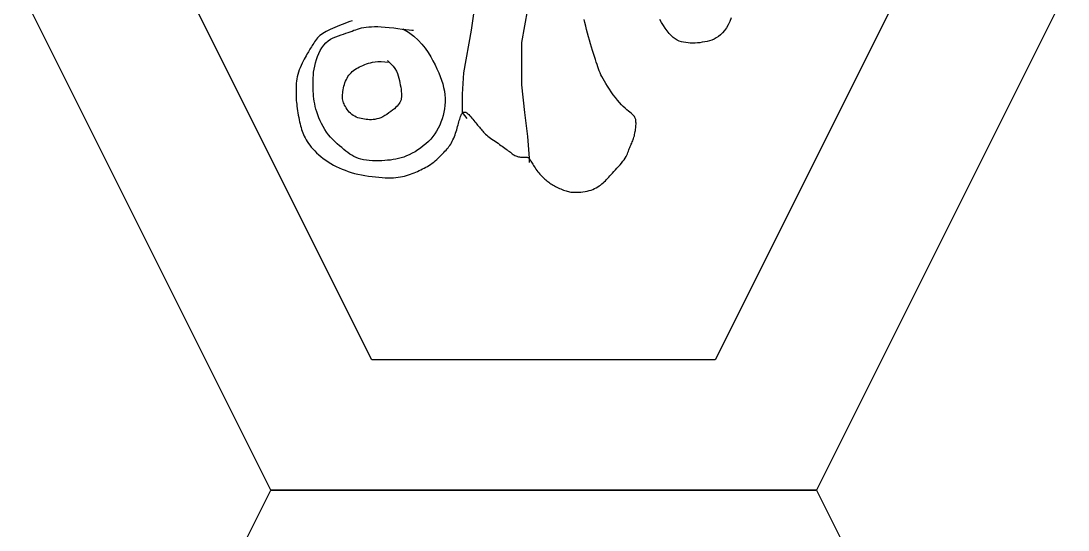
# Model space of a CAD drawing. Extents: x 377 to 3679, y 2766 to 6385.
# Drawn here: x 2041 to 2232.9, y 4823.7 to 4917 of the extents above; entities that cross this region are included whole.
import ezdxf

# ---------------------------------------------------------------- set-up
doc = ezdxf.new("R2010")
doc.units = 0
doc.header["$MEASUREMENT"] = 0
doc.layers.add('3', color=3, linetype='CONTINUOUS')
doc.layers.add('7', color=7, linetype='CONTINUOUS')

msp = doc.modelspace()

# ---------------------------------------------------------------- linework, layer by layer
at = {"layer": '3'}
for points in [[(2142.79, 4945.13), (2140.56, 4941.51), (2137.77, 4937.05), (2136.38, 4931.76), (2135.26, 4927.02), (2134.42, 4922.28), (2132.75, 4913.08), (2132.75, 4908.07), (2132.75, 4905.28), (2133.31, 4900.26), (2133.86, 4895.81), (2134.14, 4891.9), (2134.14, 4891.07)], [(2134.98, 4943.46), (2131.91, 4939.28), (2128, 4932.59), (2125.77, 4927.02), (2124.38, 4921.44), (2123.54, 4915.31), (2122.14, 4907.51), (2121.87, 4903.61), (2121.87, 4900.26), (2122.7, 4899.15)], [(2101.73, 4917.04), (2101.28, 4916.89), (2100.82, 4916.74), (2100.35, 4916.57), (2099.88, 4916.39), (2099.42, 4916.21), (2098.96, 4916.02), (2098.52, 4915.83), (2098.1, 4915.64), (2097.7, 4915.46), (2097.33, 4915.28), (2096.98, 4915.1), (2096.66, 4914.92), (2096.36, 4914.74), (2096.08, 4914.55), (2095.82, 4914.35), (2095.58, 4914.14), (2095.37, 4913.92), (2095.17, 4913.69), (2094.99, 4913.45), (2094.82, 4913.21), (2094.67, 4912.97), (2094.52, 4912.73), (2094.38, 4912.49), (2094.24, 4912.26), (2094.11, 4912.04), (2093.98, 4911.82), (2093.85, 4911.61), (2093.71, 4911.38), (2093.57, 4911.15), (2093.42, 4910.9), (2093.27, 4910.63), (2093.1, 4910.33), (2092.92, 4910), (2092.73, 4909.64), (2092.54, 4909.26), (2092.36, 4908.86), (2092.18, 4908.45), (2092.01, 4908.03), (2091.86, 4907.61), (2091.74, 4907.19), (2091.64, 4906.78), (2091.56, 4906.38), (2091.51, 4905.98), (2091.48, 4905.6), (2091.45, 4905.22), (2091.44, 4904.87), (2091.44, 4904.52), (2091.44, 4904.2), (2091.44, 4903.89), (2091.44, 4903.59), (2091.44, 4903.3), (2091.45, 4903.01), (2091.46, 4902.72), (2091.48, 4902.41), (2091.51, 4902.09), (2091.55, 4901.74), (2091.59, 4901.37), (2091.65, 4900.98), (2091.71, 4900.57), (2091.78, 4900.15), (2091.85, 4899.73), (2091.93, 4899.32), (2092.01, 4898.91), (2092.09, 4898.52), (2092.18, 4898.15), (2092.26, 4897.81), (2092.35, 4897.47), (2092.45, 4897.15), (2092.55, 4896.84), (2092.67, 4896.53), (2092.8, 4896.22), (2092.94, 4895.9), (2093.1, 4895.58), (2093.29, 4895.25), (2093.49, 4894.92), (2093.71, 4894.58), (2093.96, 4894.24), (2094.23, 4893.89), (2094.53, 4893.55), (2094.85, 4893.2), (2095.21, 4892.85), (2095.58, 4892.51), (2095.99, 4892.17), (2096.41, 4891.83), (2096.86, 4891.51), (2097.32, 4891.19), (2097.8, 4890.89), (2098.3, 4890.61), (2098.81, 4890.34), (2099.33, 4890.09), (2099.86, 4889.86), (2100.42, 4889.64), (2100.98, 4889.44), (2101.56, 4889.26), (2102.16, 4889.09), (2102.78, 4888.94), (2103.41, 4888.81), (2104.06, 4888.69), (2104.71, 4888.58), (2105.35, 4888.49), (2105.99, 4888.42), (2106.61, 4888.36), (2107.21, 4888.31), (2107.78, 4888.29), (2108.32, 4888.27), (2108.82, 4888.28), (2109.29, 4888.29), (2109.74, 4888.32), (2110.17, 4888.37), (2110.57, 4888.43), (2110.96, 4888.5), (2111.33, 4888.59), (2111.7, 4888.68), (2112.05, 4888.79), (2112.4, 4888.91), (2112.73, 4889.04), (2113.06, 4889.17), (2113.39, 4889.31), (2113.7, 4889.45), (2114.01, 4889.6), (2114.32, 4889.74), (2114.62, 4889.89), (2114.91, 4890.04), (2115.21, 4890.19), (2115.5, 4890.36), (2115.79, 4890.54), (2116.07, 4890.73), (2116.36, 4890.93), (2116.65, 4891.16), (2116.93, 4891.39), (2117.21, 4891.64), (2117.49, 4891.9), (2117.76, 4892.15), (2118.01, 4892.41), (2118.26, 4892.66), (2118.49, 4892.9), (2118.71, 4893.13), (2118.91, 4893.35), (2119.11, 4893.57), (2119.29, 4893.78), (2119.45, 4894), (2119.62, 4894.22), (2119.77, 4894.45), (2119.91, 4894.7), (2120.05, 4894.96), (2120.19, 4895.24), (2120.32, 4895.54), (2120.44, 4895.84), (2120.56, 4896.14), (2120.67, 4896.45), (2120.77, 4896.77), (2120.87, 4897.08), (2120.96, 4897.38), (2121.04, 4897.68), (2121.12, 4897.97), (2121.2, 4898.25), (2121.27, 4898.53), (2121.34, 4898.79), (2121.42, 4899.04), (2121.5, 4899.29), (2121.58, 4899.51), (2121.67, 4899.72), (2121.77, 4899.91), (2121.88, 4900.07), (2121.99, 4900.2), (2122.12, 4900.28), (2122.25, 4900.33), (2122.4, 4900.32), (2122.56, 4900.27), (2122.73, 4900.16), (2122.91, 4900.02), (2123.09, 4899.85), (2123.28, 4899.65), (2123.47, 4899.44), (2123.66, 4899.21), (2123.85, 4898.99), (2124.03, 4898.76), (2124.21, 4898.55), (2124.38, 4898.33), (2124.55, 4898.13), (2124.71, 4897.92), (2124.88, 4897.73), (2125.03, 4897.53), (2125.19, 4897.35), (2125.34, 4897.17), (2125.49, 4896.99), (2125.65, 4896.81), (2125.81, 4896.64), (2125.98, 4896.46), (2126.17, 4896.29), (2126.37, 4896.11), (2126.58, 4895.93), (2126.82, 4895.74), (2127.07, 4895.55), (2127.33, 4895.36), (2127.61, 4895.16), (2127.89, 4894.97), (2128.17, 4894.78), (2128.44, 4894.59), (2128.71, 4894.4), (2128.97, 4894.22), (2129.23, 4894.04), (2129.47, 4893.87), (2129.7, 4893.7), (2129.92, 4893.54), (2130.13, 4893.39), (2130.33, 4893.24), (2130.52, 4893.09), (2130.7, 4892.95), (2130.87, 4892.82), (2131.03, 4892.69), (2131.2, 4892.57), (2131.36, 4892.46), (2131.52, 4892.37), (2131.69, 4892.29), (2131.86, 4892.22), (2132.03, 4892.16), (2132.22, 4892.12), (2132.4, 4892.09), (2132.58, 4892.07), (2132.76, 4892.06), (2132.94, 4892.06), (2133.1, 4892.05), (2133.25, 4892.05), (2133.39, 4892.05), (2133.51, 4892.05), (2133.62, 4892.05), (2133.71, 4892.04), (2133.8, 4892.03), (2133.88, 4892.01), (2133.95, 4891.98), (2134.02, 4891.94), (2134.07, 4891.9), (2134.13, 4891.84), (2134.19, 4891.77), (2134.25, 4891.68), (2134.31, 4891.58), (2134.38, 4891.46), (2134.47, 4891.32), (2134.56, 4891.15), (2134.67, 4890.97), (2134.8, 4890.76), (2134.93, 4890.55), (2135.08, 4890.32), (2135.23, 4890.08), (2135.4, 4889.84), (2135.56, 4889.61), (2135.74, 4889.38), (2135.91, 4889.16), (2136.09, 4888.95), (2136.27, 4888.75), (2136.45, 4888.56), (2136.63, 4888.37), (2136.82, 4888.2), (2137, 4888.03), (2137.19, 4887.88), (2137.37, 4887.73), (2137.56, 4887.58), (2137.74, 4887.45), (2137.94, 4887.31), (2138.13, 4887.19), (2138.34, 4887.06), (2138.55, 4886.94), (2138.77, 4886.81), (2139, 4886.69), (2139.24, 4886.57), (2139.48, 4886.45), (2139.73, 4886.33), (2139.97, 4886.23), (2140.22, 4886.12), (2140.45, 4886.03), (2140.68, 4885.94), (2140.9, 4885.86), (2141.12, 4885.8), (2141.34, 4885.74), (2141.56, 4885.69), (2141.79, 4885.66), (2142.04, 4885.63), (2142.3, 4885.62), (2142.6, 4885.61), (2142.92, 4885.62), (2143.26, 4885.63), (2143.63, 4885.66), (2144, 4885.7), (2144.38, 4885.76), (2144.76, 4885.83), (2145.14, 4885.92), (2145.49, 4886.02), (2145.83, 4886.14), (2146.15, 4886.28), (2146.45, 4886.43), (2146.73, 4886.59), (2147, 4886.77), (2147.25, 4886.95), (2147.48, 4887.14), (2147.71, 4887.33), (2147.92, 4887.53), (2148.12, 4887.73), (2148.31, 4887.93), (2148.51, 4888.15), (2148.72, 4888.38), (2148.93, 4888.61), (2149.16, 4888.86), (2149.4, 4889.13), (2149.67, 4889.42), (2149.95, 4889.72), (2150.24, 4890.02), (2150.53, 4890.34), (2150.82, 4890.66), (2151.09, 4890.97), (2151.34, 4891.29), (2151.56, 4891.59), (2151.75, 4891.88), (2151.9, 4892.16), (2152.04, 4892.42), (2152.15, 4892.68), (2152.24, 4892.93), (2152.33, 4893.16), (2152.41, 4893.39), (2152.49, 4893.61), (2152.57, 4893.82), (2152.66, 4894.03), (2152.75, 4894.23), (2152.84, 4894.43), (2152.94, 4894.63), (2153.03, 4894.84), (2153.12, 4895.05), (2153.2, 4895.27), (2153.28, 4895.5), (2153.35, 4895.74), (2153.42, 4895.99), (2153.48, 4896.23), (2153.54, 4896.48), (2153.59, 4896.73), (2153.63, 4896.97), (2153.66, 4897.21), (2153.69, 4897.44), (2153.71, 4897.67), (2153.72, 4897.88), (2153.73, 4898.08), (2153.73, 4898.28), (2153.72, 4898.46), (2153.71, 4898.63), (2153.69, 4898.79), (2153.67, 4898.94), (2153.64, 4899.08), (2153.59, 4899.21), (2153.53, 4899.34), (2153.44, 4899.48), (2153.34, 4899.61), (2153.2, 4899.76), (2153.04, 4899.91), (2152.83, 4900.09), (2152.6, 4900.28), (2152.34, 4900.49), (2152.04, 4900.74), (2151.73, 4901.01), (2151.4, 4901.32), (2151.05, 4901.67), (2150.69, 4902.07), (2150.31, 4902.51), (2149.94, 4902.99), (2149.56, 4903.5), (2149.19, 4904.01), (2148.84, 4904.54), (2148.51, 4905.05), (2148.2, 4905.54), (2147.93, 4906), (2147.69, 4906.42), (2147.48, 4906.81), (2147.3, 4907.17), (2147.14, 4907.53), (2147, 4907.88), (2146.86, 4908.24), (2146.73, 4908.62), (2146.59, 4909.03), (2146.44, 4909.48), (2146.28, 4909.97), (2146.12, 4910.49), (2145.94, 4911.04), (2145.77, 4911.62), (2145.59, 4912.22), (2145.4, 4912.84), (2145.22, 4913.48), (2145.04, 4914.13), (2144.86, 4914.78), (2144.68, 4915.44), (2144.52, 4916.08), (2144.36, 4916.71), (2144.23, 4917.31)], [(2110.98, 4915.59), (2112.06, 4914.94), (2112.99, 4914.25), (2113.8, 4913.52), (2114.5, 4912.76), (2115.11, 4912), (2115.63, 4911.22), (2116.1, 4910.45), (2116.52, 4909.69), (2116.9, 4908.95), (2117.26, 4908.24), (2117.58, 4907.53), (2117.86, 4906.84), (2118.11, 4906.16), (2118.32, 4905.49), (2118.48, 4904.83), (2118.61, 4904.17), (2118.69, 4903.5), (2118.73, 4902.85), (2118.73, 4902.19), (2118.7, 4901.54), (2118.62, 4900.9), (2118.51, 4900.27), (2118.37, 4899.66), (2118.19, 4899.06), (2117.98, 4898.47), (2117.75, 4897.91), (2117.48, 4897.36), (2117.18, 4896.83), (2116.85, 4896.32), (2116.49, 4895.84), (2116.1, 4895.37), (2115.68, 4894.92), (2115.23, 4894.5), (2114.75, 4894.1), (2114.26, 4893.72), (2113.75, 4893.37), (2113.23, 4893.05), (2112.71, 4892.76), (2112.19, 4892.5), (2111.68, 4892.28), (2111.18, 4892.08), (2110.69, 4891.92), (2110.2, 4891.79), (2109.72, 4891.68), (2109.22, 4891.6), (2108.72, 4891.53), (2108.21, 4891.48), (2107.68, 4891.44), (2107.13, 4891.41), (2106.57, 4891.39), (2106, 4891.39), (2105.43, 4891.4), (2104.86, 4891.43), (2104.32, 4891.49), (2103.8, 4891.56), (2103.31, 4891.67), (2102.86, 4891.81), (2102.44, 4891.97), (2102.04, 4892.17), (2101.66, 4892.39), (2101.3, 4892.63), (2100.94, 4892.89), (2100.57, 4893.18), (2100.19, 4893.48), (2099.8, 4893.81), (2099.4, 4894.15), (2098.99, 4894.51), (2098.58, 4894.89), (2098.17, 4895.29), (2097.77, 4895.72), (2097.39, 4896.17), (2097.03, 4896.64), (2096.7, 4897.14), (2096.39, 4897.66), (2096.1, 4898.2), (2095.85, 4898.74), (2095.61, 4899.28), (2095.41, 4899.82), (2095.23, 4900.35), (2095.08, 4900.87), (2094.95, 4901.36), (2094.85, 4901.84), (2094.76, 4902.31), (2094.7, 4902.76), (2094.65, 4903.21), (2094.61, 4903.66), (2094.59, 4904.12), (2094.57, 4904.58), (2094.55, 4905.06), (2094.54, 4905.55), (2094.55, 4906.05), (2094.57, 4906.57), (2094.6, 4907.1), (2094.66, 4907.64), (2094.74, 4908.2), (2094.85, 4908.76), (2094.98, 4909.34), (2095.15, 4909.93), (2095.35, 4910.51), (2095.59, 4911.07), (2095.86, 4911.61), (2096.17, 4912.12), (2096.51, 4912.58), (2096.89, 4912.99), (2097.31, 4913.35), (2097.76, 4913.65), (2098.23, 4913.9), (2098.71, 4914.12), (2099.19, 4914.3), (2099.67, 4914.47), (2100.13, 4914.62), (2100.57, 4914.76), (2100.97, 4914.9), (2101.34, 4915.03), (2101.7, 4915.17), (2102.04, 4915.3), (2102.38, 4915.42), (2102.72, 4915.53), (2103.08, 4915.64), (2103.45, 4915.73), (2103.85, 4915.81), (2104.27, 4915.88), (2104.74, 4915.93), (2105.24, 4915.96), (2105.79, 4915.98), (2106.39, 4915.97), (2107.04, 4915.94), (2107.75, 4915.89), (2108.52, 4915.82), (2109.32, 4915.73), (2110.11, 4915.64), (2110.88, 4915.54), (2111.57, 4915.45), (2112.17, 4915.38), (2112.63, 4915.33), (2112.94, 4915.31)], [(2171.19, 4917.56), (2170.91, 4916.94), (2170.61, 4916.33), (2170.29, 4915.77), (2169.95, 4915.27), (2169.59, 4914.83), (2169.22, 4914.47), (2168.83, 4914.16), (2168.43, 4913.9), (2168.02, 4913.69), (2167.6, 4913.52), (2167.18, 4913.38), (2166.74, 4913.27), (2166.31, 4913.17), (2165.86, 4913.1), (2165.42, 4913.03), (2164.98, 4912.99), (2164.54, 4912.96), (2164.11, 4912.96), (2163.68, 4912.96), (2163.26, 4912.99), (2162.84, 4913.04), (2162.44, 4913.1), (2162.04, 4913.2), (2161.65, 4913.33), (2161.26, 4913.51), (2160.88, 4913.73), (2160.51, 4914), (2160.14, 4914.34), (2159.78, 4914.73), (2159.42, 4915.19), (2159.07, 4915.68), (2158.74, 4916.2), (2158.42, 4916.75), (2158.12, 4917.3)], [(2108.19, 4909.74), (2108.76, 4909.23), (2109.21, 4908.74), (2109.56, 4908.28), (2109.83, 4907.82), (2110.03, 4907.39), (2110.17, 4906.96), (2110.29, 4906.54), (2110.38, 4906.12), (2110.46, 4905.7), (2110.54, 4905.29), (2110.61, 4904.88), (2110.67, 4904.49), (2110.71, 4904.11), (2110.74, 4903.75), (2110.76, 4903.41), (2110.75, 4903.1), (2110.72, 4902.82), (2110.67, 4902.56), (2110.59, 4902.32), (2110.48, 4902.09), (2110.35, 4901.87), (2110.17, 4901.65), (2109.97, 4901.43), (2109.73, 4901.19), (2109.45, 4900.94), (2109.13, 4900.68), (2108.8, 4900.42), (2108.44, 4900.15), (2108.06, 4899.9), (2107.69, 4899.67), (2107.31, 4899.46), (2106.94, 4899.29), (2106.58, 4899.15), (2106.23, 4899.05), (2105.89, 4898.98), (2105.56, 4898.93), (2105.24, 4898.92), (2104.92, 4898.92), (2104.6, 4898.93), (2104.29, 4898.96), (2103.97, 4899), (2103.66, 4899.05), (2103.35, 4899.12), (2103.05, 4899.2), (2102.75, 4899.29), (2102.46, 4899.41), (2102.18, 4899.55), (2101.91, 4899.71), (2101.66, 4899.89), (2101.42, 4900.1), (2101.19, 4900.33), (2100.98, 4900.57), (2100.79, 4900.81), (2100.62, 4901.07), (2100.47, 4901.32), (2100.33, 4901.57), (2100.22, 4901.81), (2100.13, 4902.04), (2100.06, 4902.27), (2100.01, 4902.51), (2099.97, 4902.74), (2099.95, 4902.99), (2099.95, 4903.25), (2099.96, 4903.52), (2099.98, 4903.8), (2100.02, 4904.1), (2100.07, 4904.41), (2100.14, 4904.73), (2100.21, 4905.05), (2100.3, 4905.36), (2100.4, 4905.68), (2100.52, 4905.98), (2100.65, 4906.27), (2100.79, 4906.54), (2100.95, 4906.81), (2101.12, 4907.06), (2101.3, 4907.29), (2101.51, 4907.52), (2101.73, 4907.73), (2101.96, 4907.93), (2102.21, 4908.11), (2102.48, 4908.29), (2102.77, 4908.45), (2103.06, 4908.6), (2103.37, 4908.75), (2103.69, 4908.88), (2104.02, 4909.01), (2104.36, 4909.14), (2104.7, 4909.25), (2105.07, 4909.36), (2105.47, 4909.46), (2105.92, 4909.52), (2106.43, 4909.57), (2107.01, 4909.57), (2107.69, 4909.54), (2108.47, 4909.46)]]:
    msp.add_lwpolyline(points, dxfattribs=at)
at = {"layer": '7'}
for points in [[(2236.79, 4931.05), (2186.79, 4831.05), (2086.79, 4831.05), (2036.79, 4931.05), (2036.79, 5031.05), (2086.79, 5131.05), (2186.79, 5131.05), (2236.79, 5031.05)], [(2206.79, 4931.99), (2168.25, 4854.91), (2105.33, 4854.91), (2066.79, 4931.99), (2066.79, 5017.83), (2105.33, 5094.91), (2168.25, 5094.91), (2206.79, 5017.83)], [(2236.79, 4631.05), (2186.79, 4531.05), (2086.79, 4531.05), (2036.79, 4631.05), (2036.79, 4731.05), (2086.79, 4831.05), (2186.79, 4831.05), (2236.79, 4731.05)]]:
    msp.add_lwpolyline(points, close=True, dxfattribs=at)

doc.saveas('drawing.dxf')
